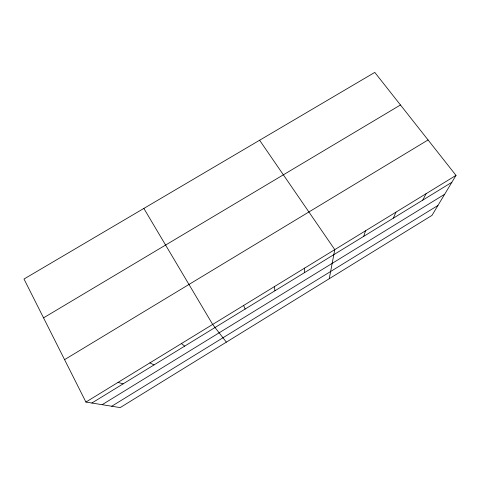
<?xml version="1.0" encoding="UTF-8"?>
<svg xmlns="http://www.w3.org/2000/svg" width="480" height="480" viewBox="0 0 480 480"><rect width="100%" height="100%" fill="white"/><g stroke="black" fill="none" stroke-linecap="round" stroke-linejoin="round"><path stroke-width="0.72" d="M304.524 272.628L304.674 268.074M329.25 278.712L334.776 249.63L259.608 140.244M363.732 236.322L365.508 230.808M393.372 218.148L395.958 212.16M422.742 200.136L426.12 193.68M456 175.38L431.988 215.382L120.174 407.598L85.92 402.066L24 279.03L374.778 72.402L456 175.38L85.92 402.066M111.732 406.236L437.946 205.452M91.878 403.026L451.854 182.292M102.156 404.688L444.672 194.25M64.572 359.646L428.058 139.956M43.536 317.856L400.47 104.976M118.056 382.38L123.096 383.886M149.886 362.88L154.026 364.92M181.428 343.56L184.674 346.122M226.35 342.144L212.67 324.426L143.862 208.422M243.618 305.466L245.142 309.048M274.284 286.68L274.968 290.754"/></g></svg>
